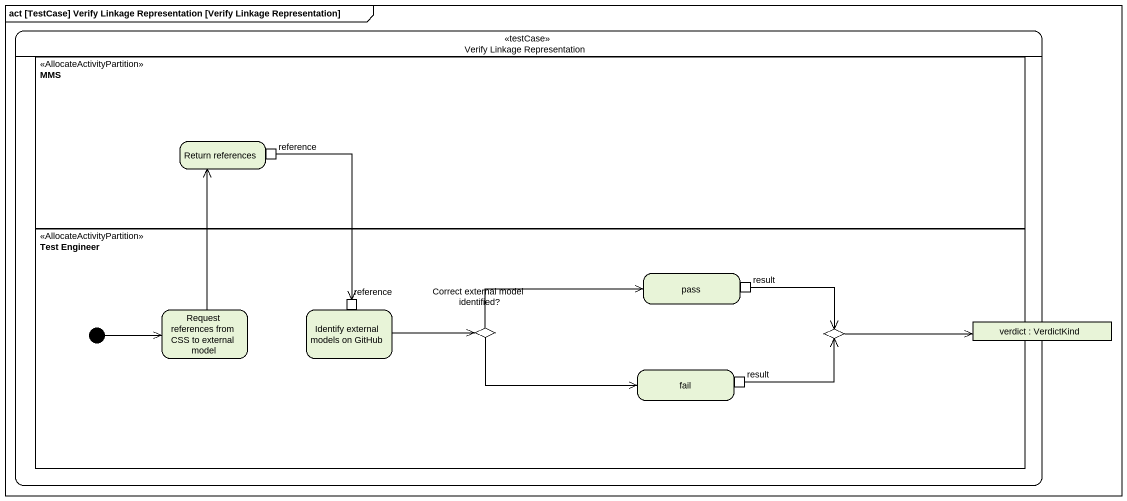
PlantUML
@startuml
mainframe act [TestCase] Verify Linkage Representation [Verify Linkage Representation]
hide empty description
state "Verify Linkage Representation" as Verify_Linkage <<testCase>> {
  state MMS <<AllocateActivityPartition>> {
    state "Return references" as Return_references {
      state reference <<outputPin>>
    }
  }
  state "Test Engineer" as Test_Engineer <<AllocateActivityPartition>> {
    state pass {
      state result <<outputPin>>
    }
    state "Request references from CSS to external model" as Request_references_from_CSS
    state "Identify external models on GitHub" as Identify_external_models_on {
      state "reference" as reference_2 <<inputPin>>
    }
    state "Correct external model identified?" as Correct_external_model <<choice>>
    state choice1 <<choice>>
    state fail {
      state "result" as result_2 <<outputPin>>
    }
    [*] -right-> Request_references_from_CSS
  }
  state "verdict : VerdictKind" as verdict <<object>>
}
reference --> reference_2
Request_references_from_CSS -up-> Return_references
Identify_external_models_on -right-> Correct_external_model
result -right-> choice1
Correct_external_model -right-> pass
Correct_external_model -right-> fail
choice1 -right-> verdict
result_2 -right-> choice1
@enduml
